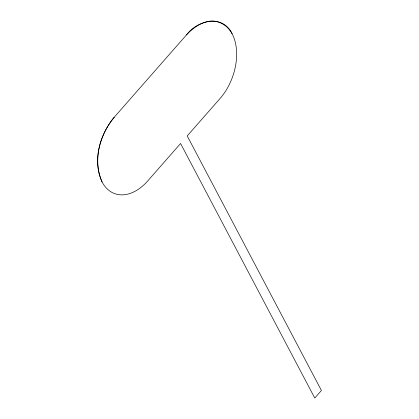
<?xml version="1.0" encoding="UTF-8"?>
<svg xmlns="http://www.w3.org/2000/svg" width="419" height="419" viewBox="0 0 419 419"><rect width="100%" height="100%" fill="white"/><g stroke="black" fill="none" stroke-linecap="round" stroke-linejoin="round"><path stroke-width="0.63" d="M114.219 117.252C99.732 134.656 92.185 160.645 102.1 182.003A47.447 31.022 -69.8 0 0 147.771 180.888L180.568 143.508L314.774 398.05L321.42 390.477L187.214 135.934L220.012 98.554A47.447 31.022 -69.8 0 0 232.131 33.803C222.929 13.984 197.255 20.164 186.46 34.918L114.219 117.252C99.643 134.729 92.552 160.55 102.1 182.003M186.46 34.918C193.18 27.701 201.701 21.709 211.805 20.95C220.535 20.981 227.994 26.318 232.131 33.803"/></g></svg>
